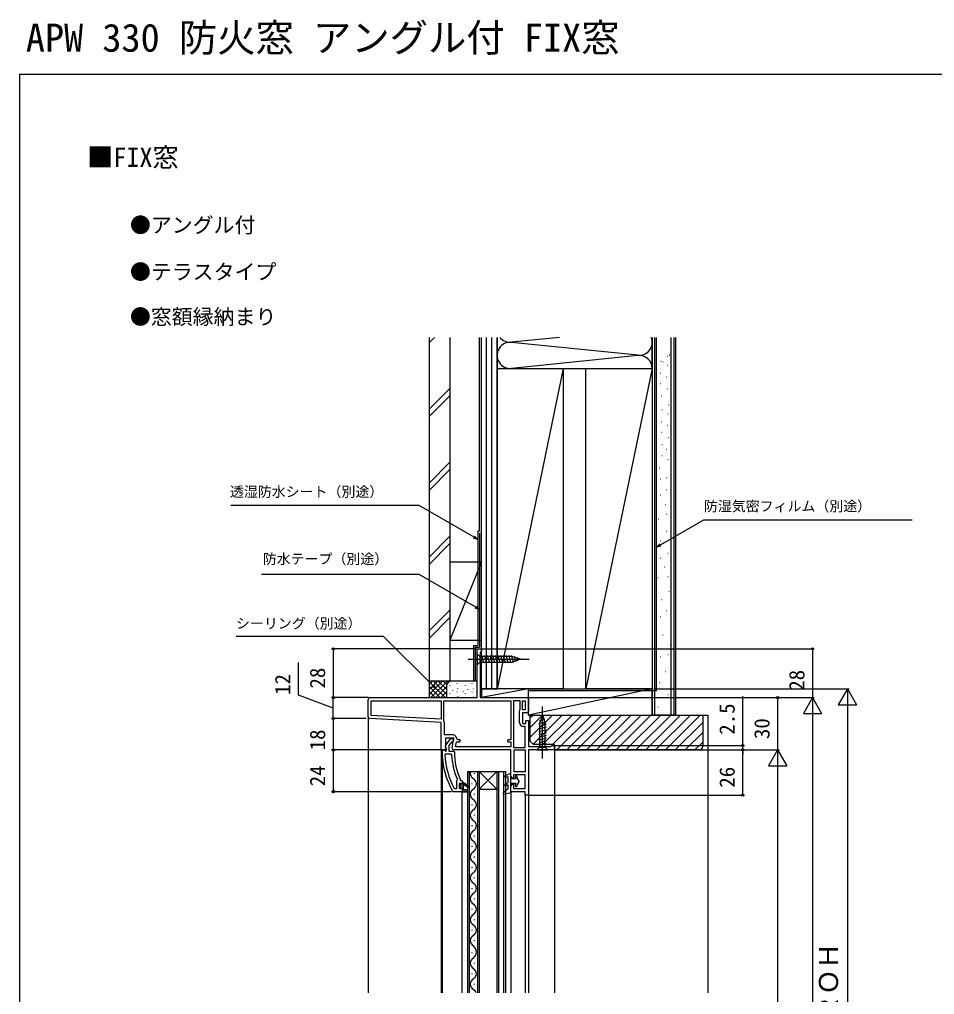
# Model space of a CAD drawing. Units: millimetres, scale not verified. Extents: x -525 to 525, y -783 to 779.
# Drawn here: x -525 to 0, y 219 to 779 of the extents above; entities that cross this region are included whole.
import ezdxf
from ezdxf.enums import TextEntityAlignment as Align

# ---------------------------------------------------------------- set-up
doc = ezdxf.new("R2010")
doc.units = ezdxf.units.MM
doc.header["$LTSCALE"] = 4
for name, color, linetype in [('0-1_USER1', 3, 'Continuous'), ('0-2_YKK_11', 7, 'Continuous'), ('0-3_YKK_12', 2, 'Continuous'), ('0-4_YKK_13', 4, 'Continuous'), ('0-6_YKK_D', 6, 'Continuous'), ('0-7_YKK_ZWAK', 7, 'Continuous'), ('0-8_YSS_K', 3, 'Continuous'), ('0-9_YSS_KE', 3, 'Continuous')]:
    doc.layers.add(name, color=color, linetype=linetype)
doc.styles.add('ＭＳ ゴシック', font='')
doc.styles.get('ＭＳ ゴシック').set_extended_font_data('MS Gothic')

msp = doc.modelspace()

# ---------------------------------------------------------------- linework, layer by layer
at = {"layer": '0-2_YKK_11'}
msp.add_line((-325, 378.149), (-325, 388.2), dxfattribs=at)
for points in [[(-324, 389.2), (-262.5, 389.2), (-262.5, 417.2), (-260, 417.2), (-260, 415.9), (-260.35, 415.423), (-260.7, 414.946), (-260.7, 389.2), (-233, 389.2), (-233, 384.958), (-233.12, 384.775), (-233.12, 384.225), (-233, 384.042), (-233, 381.4)], [(-281.6, 387.4), (-243, 387.4), (-243, 365), (-244.4, 365)], [(-281.526, 375.952), (-281.6, 376.214), (-281.6, 387.4)], [(-241.6, 387.4), (-241.6, 360.6), (-234.8, 360.6), (-234.8, 372.6), (-235.8, 372.6)], [(-238.1, 374.9), (-238.1, 381.7), (-237.9, 382.1), (-237.7, 382.5), (-237.7, 387.4), (-241.6, 387.4)], [(-276.785, 360.374), (-275.793, 366), (-280.6, 366), (-280.6, 360.644), (-280.058, 359.776), (-280.377, 359.2), (-283, 359.2), (-283, 374.999), (-324.052, 377.15)], [(-234, 380.4), (-236.3, 380.4), (-236.3, 374.4), (-234.5, 374.4), (-234.5, 376), (-233, 376), (-233, 361.2), (-220.092, 361.2), (-219.796, 361.45), (-219.5, 361.7), (-218, 361.7), (-218, 359.2), (-233, 359.2), (-233, 333.2), (-234.8, 333.2), (-234.8, 335.2), (-243, 335.2), (-243, 338.5)], [(-276.389, 367.8), (-281.2, 367.8), (-281.2, 374.799)], [(-280.587, 361.717), (-277.475, 365.7), (-276, 365.7), (-276, 364.599), (-276.475, 364.099), (-276.845, 363.908), (-278.6, 361.661), (-278.6, 358.5), (-275.999, 358.5), (-275.499, 358.003)], [(-272.689, 365), (-273.589, 365), (-274.089, 365.5)], [(-282.5, 358.2), (-282.5, 359.2), (-281.4, 359.2), (-280.904, 358.763), (-280.606, 358.5), (-280.2, 358.5), (-280.2, 359.9), (-280.4, 360.3)], [(-243, 344), (-243, 359.2), (-275.8, 359.2)], [(-244.4, 363.8), (-243, 363.8), (-243, 361), (-274.847, 361), (-274.353, 363.8), (-272.689, 363.8)], [(-280.863, 356.379), (-280.363, 356.9), (-277.561, 356.9), (-277.061, 356.422)], [(-273.855, 342.296), (-274.008, 341.706), (-274.2, 341.312)], [(-271.926, 341.891), (-271.486, 341.6), (-271, 341.1), (-271, 340.5), (-270.5, 340.5), (-267.368, 338.413), (-267.789, 337.735), (-270.5, 339.3), (-270.5, 336.2), (-268, 336.2), (-268, 335.2), (-271, 335.2), (-268, 335.2), (-268, 336.2), (-270.5, 336.2), (-270.5, 339.3), (-267.789, 337.735), (-267.368, 338.413), (-270.5, 340.5), (-271, 340.5), (-271, 339.7), (-271.3, 339.4), (-271.59, 339.625), (-272.075, 340), (-272.1, 340), (-272.1, 339.194), (-271.837, 338.896), (-271.837, 337.904), (-272.1, 337.606), (-272.1, 336.8), (-272.6, 337.3), (-272.6, 339.5), (-272.1, 340), (-272.1, 339.194), (-271.837, 338.896), (-271.837, 337.904), (-272.1, 337.606), (-272.1, 336.8), (-271.59, 337.175), (-271.3, 337.4)], [(-242, 339.5), (-241.5, 339.5), (-241.5, 337), (-234.8, 337), (-234.8, 344.8), (-241.5, 344.8), (-241.5, 343), (-242, 343)], [(-274.2, 341.312), (-274.2, 336.8), (-275.106, 336.8), (-275.545, 337.062)], [(-271.3, 337.4), (-271, 337.1), (-271, 335.2)], [(-271, 335.2), (-276.047, 335.2), (-276.482, 335.453)]]:
    msp.add_lwpolyline(points, dxfattribs=at)
for points in [[(-283, 376.801), (-323.2, 378.908), (-323.2, 387.4), (-283, 387.4)], [(-236.3, 382.2), (-236.3, 387.4), (-234.8, 387.4), (-234.8, 382.2)], [(-234.8, 359.2), (-234.8, 346.6), (-241.2, 346.6), (-241.2, 359.2)]]:
    msp.add_lwpolyline(points, close=True, dxfattribs=at)
for centre, radius, start, end in [((-324, 388.2), 1, 90.00001, 179.99999), ((-234, 381.4), 1, 270.00001, 359.99999), ((-324, 378.149), 1, 180, 266.99997), ((-283.4, 374.799), 2.2, 359.99999, 31.58636), ((-235.8, 374.9), 2.3, 180.00001, 269.99999), ((-276.389, 365.5), 2.3, 0.00001, 89.99999), ((-272.689, 364.4), 0.6, 269.99999, 90.00001), ((-244.4, 364.4), 0.6, 89.99999, 270.00001), ((-279.8, 361.1), 1, 141.91328, 233.13011), ((-275.8, 360.2), 1, 170.00002, 270), ((-236.5, 358.2), 46, 179.99999, 209.63715), ((-236.5, 358.2), 44.4, 182.34992, 208.42982), ((-236.5, 358.2), 40.6, 182.5101, 203.06204), ((-236.5, 358.2), 39, 180.29012, 204.71984), ((-242, 344), 1, 180.00001, 269.99999), ((-242, 338.5), 1, 90.00001, 179.99999)]:
    msp.add_arc(centre, radius, start, end, dxfattribs=at)
at = {"layer": '0-3_YKK_12'}
for p, q in [((-325, 378.1), (-325, 219.7)), ((-283, 359.7), (-283, 219.7)), ((-282.5, 359.2), (-282.5, 219.7)), ((-218, 359.7), (-218, 219.7)), ((-268, 346.7), (-268, 219.7)), ((-267, 346.7), (-267, 219.7)), ((-263.84, 345.5), (-263.84, 345.9)), ((-262.2, 346.7), (-262.2, 219.7)), ((-261.2, 346.7), (-251.2, 346.7)), ((-261.2, 346.7), (-251.2, 336.7)), ((-251.2, 346.7), (-261.2, 336.7)), ((-251.2, 346.7), (-251.2, 219.7)), ((-250.2, 346.7), (-250.2, 219.7)), ((-247.2, 346.7), (-247.2, 219.7)), ((-265.36, 339.5), (-265.36, 339.9)), ((-261.2, 336.7), (-251.2, 336.7)), ((-271, 219.7), (-271, 335.2)), ((-263.84, 333.5), (-263.84, 333.9)), ((-243, 335.7), (-243, 219.7)), ((-234.8, 333.7), (-234.8, 219.7)), ((-233, 333.7), (-233, 219.7)), ((-265.36, 327.5), (-265.36, 327.9)), ((-263.84, 321.5), (-263.84, 321.9)), ((-265.36, 315.5), (-265.36, 315.9)), ((-263.84, 309.5), (-263.84, 309.9)), ((-265.36, 303.5), (-265.36, 303.9)), ((-263.84, 297.5), (-263.84, 297.9)), ((-265.36, 291.5), (-265.36, 291.9)), ((-263.84, 285.5), (-263.84, 285.9)), ((-265.36, 279.5), (-265.36, 279.9)), ((-263.84, 273.5), (-263.84, 273.9)), ((-265.36, 267.5), (-265.36, 267.9)), ((-263.84, 261.5), (-263.84, 261.9)), ((-265.36, 255.5), (-265.36, 255.9)), ((-263.84, 249.5), (-263.84, 249.9)), ((-265.36, 242.5), (-265.36, 242.9)), ((-263.84, 236.5), (-263.84, 236.9)), ((-265.36, 230.5), (-265.36, 230.9)), ((-263.84, 224.5), (-263.84, 224.9))]:
    msp.add_line(p, q, dxfattribs=at)
for points in [[(-268, 346.7), (-261.2, 346.7), (-261.2, 219.7)], [(-251.2, 346.7), (-246.2, 346.7), (-246.2, 219.7)]]:
    msp.add_lwpolyline(points, dxfattribs=at)
for centre, radius, start, end in [((-262.923, 345.7), 3.437, 163.08415, 240.79746), ((-266.277, 339.7), 3.437, 299.20254, 60.79746), ((-262.923, 333.7), 3.437, 119.20254, 240.79746), ((-266.277, 327.7), 3.437, 299.20254, 60.79746), ((-262.923, 321.7), 3.437, 119.20254, 240.79746), ((-266.277, 315.7), 3.437, 299.20254, 60.79746), ((-262.923, 309.7), 3.437, 119.20254, 240.79746), ((-266.277, 303.7), 3.437, 299.20254, 60.79746), ((-262.923, 297.7), 3.437, 119.20254, 240.79746), ((-266.277, 291.7), 3.437, 299.20254, 60.79746), ((-262.923, 285.7), 3.437, 119.20254, 240.79746), ((-266.277, 279.7), 3.437, 299.20254, 60.79746), ((-262.923, 273.7), 3.437, 119.20254, 240.79746), ((-266.277, 267.7), 3.437, 299.20254, 60.79746), ((-262.923, 261.7), 3.437, 119.20254, 240.79746), ((-266.277, 255.7), 3.437, 299.20254, 60.79746), ((-262.923, 249.7), 3.437, 119.20254, 240.79746), ((-267.2, 243.2), 4.36, 306.60827, 53.39173), ((-262.923, 236.7), 3.437, 119.20254, 240.79746), ((-266.277, 230.7), 3.437, 299.20254, 60.79746), ((-262.923, 224.7), 3.437, 119.20254, 240.79746), ((-266.277, 218.7), 3.437, 16.91585, 60.79746)]:
    msp.add_arc(centre, radius, start, end, dxfattribs=at)
at = {"layer": '0-4_YKK_13'}
for p, q in [((-262.5, 414.3), (-262.5, 408.1)), ((-262.5, 414.3), (-260.95, 412.75)), ((-267.5, 411.2), (-232.5, 411.2)), ((-262.5, 408.1), (-260.95, 409.65)), ((-242.416, 412.75), (-260.95, 412.75)), ((-260.95, 412.75), (-260.95, 409.65)), ((-260.95, 409.65), (-242.416, 409.65)), ((-258.524, 409.1), (-259.649, 413.3)), ((-256.971, 409.1), (-258.096, 413.3)), ((-255.418, 409.1), (-256.543, 413.3)), ((-253.865, 409.1), (-254.99, 413.3)), ((-252.312, 409.1), (-253.437, 413.3)), ((-250.759, 409.1), (-251.884, 413.3)), ((-249.206, 409.1), (-250.331, 413.3)), ((-247.653, 409.1), (-248.779, 413.3)), ((-246.1, 409.1), (-247.226, 413.3)), ((-244.547, 409.1), (-245.673, 413.3)), ((-242.994, 409.1), (-244.12, 413.3)), ((-241.511, 409.359), (-242.567, 413.3)), ((-237.5, 411.2), (-242.416, 412.75)), ((-237.5, 411.2), (-242.416, 409.65)), ((-240.079, 409.81), (-240.892, 412.846)), ((-238.647, 410.262), (-239.196, 412.312)), ((-225, 354.2), (-225, 384.2)), ((-223.159, 375.189), (-227.1, 374.133)), ((-223.61, 376.621), (-226.646, 375.808)), ((-225, 379.2), (-226.55, 374.284)), ((-224.062, 378.053), (-226.112, 377.504)), ((-225, 379.2), (-223.45, 374.284)), ((-222.9, 373.706), (-227.1, 372.58)), ((-222.9, 372.153), (-227.1, 371.027)), ((-222.9, 370.6), (-227.1, 369.474)), ((-226.55, 374.284), (-226.55, 360.75)), ((-223.45, 360.75), (-223.45, 374.284)), ((-222.9, 369.047), (-227.1, 367.921)), ((-222.9, 367.494), (-227.1, 366.368)), ((-222.9, 365.941), (-227.1, 364.816)), ((-222.9, 364.388), (-227.1, 363.263)), ((-228.1, 359.2), (-226.55, 360.75)), ((-228.1, 359.2), (-221.9, 359.2)), ((-222.9, 362.835), (-227.1, 361.71)), ((-226.55, 360.75), (-223.45, 360.75)), ((-221.9, 359.2), (-223.45, 360.75)), ((-246.193, 344.461), (-243, 345.8)), ((-245.807, 343.539), (-244.8, 343.961)), ((-243, 334.8), (-243, 345.8)), ((-240.071, 342.5), (-243, 342.5)), ((-240.5, 343.35), (-240.5, 344.1)), ((-240.446, 343.15), (-240.071, 342.5)), ((-239.7, 344.1), (-239.7, 343.466)), ((-238.3, 341.25), (-239.7, 343.466)), ((-247.367, 334.498), (-244.8, 336.8)), ((-244.8, 339.169), (-245.766, 338.658)), ((-244.8, 339.169), (-244.8, 336.8)), ((-243, 340), (-240.071, 340)), ((-240.5, 338.4), (-240.5, 339.15)), ((-240.446, 339.35), (-240.071, 340)), ((-238.3, 341.25), (-239.7, 339.034)), ((-239.7, 339.034), (-239.7, 338.4)), ((-247.004, 333.812), (-243, 334.8))]:
    msp.add_line(p, q, dxfattribs=at)
msp.add_lwpolyline([(-244.8, 343.961), (-244.8, 340.3), (-246.234, 339.542)], dxfattribs=at)
for centre, radius, start, end in [((-246, 344), 0.5, 112.74717, 292.74717), ((-240.1, 344.1), 0.4, 360, 180.00219), ((-240.1, 343.35), 0.4, 180, 210.00159), ((-246, 339.1), 0.5, 117.86478, 297.86478), ((-240.1, 339.15), 0.4, 150.0011, 180), ((-240.1, 338.4), 0.4, 180.00219, 360), ((-247.1, 334.2), 0.4, 131.88663, 283.8652)]:
    msp.add_arc(centre, radius, start, end, dxfattribs=at)
at = {"layer": '0-6_YKK_D'}
for p, q in [((-263, 417.2), (-346, 417.2)), ((-345, 417.2), (-345, 389.2)), ((-259.5, 417.2), (-69, 417.2)), ((-70, 417.2), (-70, 389.2)), ((-161, 394.2), (-49, 394.2)), ((-50, 394.2), (-55.25, 385.107)), ((-50, 394.2), (-44.75, 385.107)), ((-50, 394.2), (-50, 376.014)), ((-325, 389.2), (-346, 389.2)), ((-325, 389.2), (-346, 389.2)), ((-345, 377.2), (-345, 389.2)), ((-232.5, 389.2), (-69, 389.2)), ((-232.5, 389.2), (-69, 389.2)), ((-232.5, 389.2), (-89, 389.2)), ((-110.001, 361.7), (-110.001, 390.027)), ((-90, 389.2), (-90, 359.2)), ((-70, 389.2), (-75.25, 380.107)), ((-70, 389.2), (-64.75, 380.107)), ((-70, 389.2), (-70, 371.013)), ((-55.25, 385.107), (-44.75, 385.107)), ((-50, 383.7), (-50, 73.702)), ((-326, 377.2), (-346, 377.2)), ((-326, 377.2), (-346, 377.2)), ((-345, 377.2), (-345, 359.2)), ((-75.25, 380.107), (-64.75, 380.107)), ((-70, 378.7), (-70, 49.7)), ((-283.5, 359.2), (-346, 359.2)), ((-283.5, 359.2), (-346, 359.2)), ((-345, 359.2), (-345, 335.2)), ((-217.5, 361.7), (-109.001, 361.7)), ((-217.5, 359.2), (-89, 359.2)), ((-217.5, 359.2), (-89, 359.2)), ((-217.5, 359.2), (-109.001, 359.2)), ((-217.5, 359.2), (-109.001, 359.2)), ((-110.001, 359.2), (-110.001, 361.7)), ((-110.001, 333.2), (-110.001, 359.2)), ((-110.001, 359.2), (-110.001, 356.65)), ((-90, 359.2), (-95.25, 350.107)), ((-90, 359.2), (-84.75, 350.107)), ((-90, 359.2), (-90, 341.013)), ((-95.25, 350.107), (-84.75, 350.107)), ((-90, 348.7), (-90, 64.7)), ((-277.047, 335.2), (-346, 335.2)), ((-232.5, 333.2), (-109.001, 333.2))]:
    msp.add_line(p, q, dxfattribs=at)
for points in [[(-262, 480), (-264.208, 481.275), (-295.732, 499.476), (-403.768, 499.476)], [(-159.5, 475.56), (-157.292, 476.835), (-132.393, 491.21), (-12.895, 491.21)], [(-263.867, 481.867), (-262, 480), (-264.55, 480.684)], [(-156.95, 476.243), (-159.5, 475.56), (-157.633, 477.427)], [(-261, 439.813), (-263.208, 441.088), (-295.732, 459.865), (-386.164, 459.865)], [(-262.867, 441.679), (-261, 439.813), (-263.55, 440.496)], [(-286.101, 394.335), (-287.904, 396.138), (-316.071, 424.306), (-400.593, 424.306)], [(-345, 383.2), (-365, 390.617), (-365, 409.344)], [(-287.421, 396.621), (-286.101, 394.335), (-288.387, 395.655)]]:
    msp.add_lwpolyline(points, dxfattribs=at)
for centre in [(-345, 417.2), (-70, 417.2), (-345, 389.2), (-345, 389.2), (-90, 389.2), (-345, 377.2), (-345, 377.2), (-345, 359.2), (-345, 359.2), (-110.001, 361.7), (-110.001, 359.2), (-110.001, 359.2), (-345, 335.2), (-110.001, 333.2)]:
    msp.add_circle(centre, 0.637, dxfattribs=at)
at = {"layer": '0-7_YKK_ZWAK'}
for q in [(-525, -782.8), (525, 747.2)]:
    msp.add_line((-525, 747.2), q, dxfattribs=at)
at = {"layer": '0-8_YSS_K'}
for p, q in [((-290, 592.948), (-286.886, 596.062)), ((-257, 394.2), (-257, 596.062)), ((-254, 394.2), (-254, 596.062)), ((-251, 596.062), (-251, 578.2)), ((-251, 578.2), (-251, 596.062)), ((-251, 578.2), (-251, 596.062)), ((-215.178, 596.062), (-242.736, 593.239)), ((-162, 578.2), (-162, 596.062)), ((-162, 578.2), (-162, 596.062)), ((-160.5, 379.2), (-160.5, 596.062)), ((-151, 379.2), (-151, 596.062)), ((-148.5, 379.2), (-148.5, 596.062)), ((-170.264, 585.739), (-242.736, 593.161)), ((-170.264, 585.661), (-242.736, 578.239)), ((-157.025, 582.466), (-156.825, 582.466)), ((-153.217, 585.235), (-153.017, 585.235)), ((-152.143, 586.036), (-151.943, 586.036)), ((-213, 578.2), (-251, 394.2)), ((-251, 578.2), (-162, 578.2)), ((-162, 578.2), (-200, 394.2)), ((-155.835, 581.997), (-155.635, 581.997)), ((-153.448, 580.043), (-153.248, 580.043)), ((-157.371, 575.543), (-157.171, 575.543)), ((-153.909, 573.466), (-153.709, 573.466)), ((-290, 554.764), (-278, 566.764)), ((-157.371, 569.543), (-157.171, 569.543)), ((-153.217, 566.543), (-153.017, 566.543)), ((-290, 550.521), (-278, 562.521)), ((-156.909, 562.504), (-156.709, 562.504)), ((-156.507, 554.568), (-156.307, 554.568)), ((-152.7, 557.337), (-152.5, 557.337)), ((-152.93, 552.144), (-152.73, 552.144)), ((-156.854, 547.644), (-156.654, 547.644)), ((-153.392, 545.568), (-153.192, 545.568)), ((-156.854, 541.644), (-156.654, 541.644)), ((-152.7, 538.644), (-152.5, 538.644)), ((-156.392, 534.606), (-156.192, 534.606)), ((-153.738, 531.837), (-153.538, 531.837)), ((-156.392, 528.144), (-156.192, 528.144)), ((-290, 512.338), (-278, 524.338)), ((-157.928, 521.108), (-157.728, 521.108)), ((-153.033, 526.003), (-152.833, 526.003)), ((-290, 508.095), (-278, 520.095)), ((-153.732, 515.513), (-153.532, 515.513)), ((-157.229, 514.813), (-157.029, 514.813)), ((-157.229, 505.722), (-157.029, 505.722)), ((-153.732, 508.519), (-153.532, 508.519)), ((-154.431, 500.127), (-154.231, 500.127)), ((-153.732, 494.532), (-153.532, 494.532)), ((-158.628, 491.735), (-158.428, 491.735)), ((-290, 469.911), (-278, 481.911)), ((-153.732, 484.741), (-153.532, 484.741)), ((-290, 465.669), (-278, 477.669)), ((-157.229, 479.146), (-157.029, 479.146)), ((-153.033, 472.153), (-152.833, 472.153)), ((-260, 467.2), (-278, 422.2)), ((-278, 467.2), (-260, 467.2)), ((-278, 467.2), (-278, 422.2)), ((-157.287, 469.283), (-157.087, 469.283)), ((-155.189, 464.388), (-154.989, 464.388)), ((-158.686, 458.094), (-158.486, 458.094)), ((-153.091, 458.793), (-152.891, 458.793)), ((-152.392, 450.401), (-152.192, 450.401)), ((-156.588, 445.505), (-156.388, 445.505)), ((-278, 439.485), (-290, 427.485)), ((-153.79, 439.211), (-153.59, 439.211)), ((-290, 423.242), (-278, 435.242)), ((-157.287, 435.714), (-157.087, 435.714)), ((-155.888, 425.224), (-155.688, 425.224)), ((-151.692, 419.629), (-151.492, 419.629)), ((-157.287, 412.635), (-157.087, 412.635)), ((-153.091, 414.034), (-152.891, 414.034)), ((-154.49, 404.243), (-154.29, 404.243)), ((-290, 398.698), (-290, 389.198)), ((-277, 398.698), (-290, 398.698)), ((-290, 390.997), (-282.299, 398.698)), ((-290, 393.826), (-285.127, 398.698)), ((-290, 396.654), (-287.956, 398.698)), ((-290, 398.34), (-280.854, 389.195)), ((-288.97, 389.199), (-279.471, 398.698)), ((-287.529, 398.698), (-280, 391.169)), ((-284.701, 398.698), (-280, 393.997)), ((-281.873, 398.698), (-279.84, 396.666)), ((-262.499, 398.698), (-277, 398.698)), ((-157.987, 397.949), (-157.787, 397.949)), ((-290, 395.512), (-283.687, 389.199)), ((-290, 392.684), (-286.515, 389.199)), ((-286.141, 389.199), (-280, 395.34)), ((-283.313, 389.199), (-280, 392.512)), ((-280, 395.698), (-280, 389.2)), ((-278.172, 396.037), (-278.172, 396.237)), ((-276.396, 393.239), (-276.396, 393.439)), ((-273.833, 397.038), (-273.833, 397.238)), ((-273.833, 392.395), (-273.833, 392.595)), ((-273.499, 394.367), (-273.499, 394.568)), ((-270.519, 392.613), (-270.519, 392.812)), ((-269.159, 396.037), (-269.159, 396.237)), ((-267.733, 393.89), (-267.733, 394.09)), ((-265.318, 397.038), (-265.318, 397.238)), ((-265.318, 392.395), (-265.318, 392.595)), ((-264.486, 394.034), (-264.486, 394.234)), ((-233, 394.2), (-260, 389.2)), ((-233, 379.2), (-233, 394.2)), ((-233, 394.2), (-162, 394.2)), ((-162, 394.2), (-162, 394.2)), ((-290, 389.855), (-289.343, 389.198)), ((-280.484, 389.2), (-280, 389.684)), ((-278.172, 391.393), (-278.172, 391.593)), ((-273.499, 389.724), (-273.499, 389.924)), ((-270.706, 389.202), (-270.706, 389.321)), ((-269.159, 391.393), (-269.159, 391.593)), ((-264.486, 389.39), (-264.486, 389.59)), ((-153.091, 390.955), (-152.891, 390.955)), ((-158.686, 383.962), (-158.486, 383.962)), ((-232, 377.752), (-230.552, 379.2)), ((-232, 372.096), (-224.896, 379.2)), ((-232, 366.439), (-219.239, 379.2)), ((-230.291, 362.491), (-213.582, 379.2)), ((-224.925, 362.2), (-207.925, 379.2)), ((-219.268, 362.2), (-202.268, 379.2)), ((-216.611, 359.2), (-196.611, 379.2)), ((-210.954, 359.2), (-190.954, 379.2)), ((-205.298, 359.2), (-185.298, 379.2)), ((-199.641, 359.2), (-179.641, 379.2)), ((-193.984, 359.2), (-173.984, 379.2)), ((-188.327, 359.2), (-168.327, 379.2)), ((-182.67, 359.2), (-162.67, 379.2)), ((-177.013, 359.2), (-157.013, 379.2)), ((-171.356, 359.2), (-151.356, 379.2)), ((-165.7, 359.2), (-145.7, 379.2)), ((-160.043, 359.2), (-140.043, 379.2)), ((-154.386, 359.2), (-134.386, 379.2)), ((-133, 379.2), (-130, 379.2)), ((-130, 379.2), (-130, 219.703)), ((-148.729, 359.2), (-133, 374.929)), ((-143.072, 359.2), (-133, 369.272)), ((-137.415, 359.2), (-133, 363.615))]:
    msp.add_line(p, q, dxfattribs=at)
msp.add_lwpolyline([(-278, 422.2), (-260, 422.2), (-260, 467.2)], dxfattribs=at)
for points in [[(-233, 389.2), (-233, 394.2), (-260, 394.2), (-260, 389.2)], [(-233, 379.2), (-162, 379.2), (-162, 394.2)]]:
    msp.add_lwpolyline(points, close=True, dxfattribs=at)
for centre, radius, start, end in [((-243.5, 600.7), 7.5, 218.20619, 275.84736), ((-169.5, 593.2), 7.5, 264.15264, 22.42704), ((-243.5, 585.7), 7.5, 84.15264, 275.84736), ((-169.5, 578.2), 7.5, 0, 95.84736), ((-277, 395.698), 3, 90, 180)]:
    msp.add_arc(centre, radius, start, end, dxfattribs=at)
at = {"layer": '0-9_YSS_KE'}
for p, q in [((-290, 596.062), (-290, 398.698)), ((-278, 596.062), (-278, 398.698)), ((-261, 484.7), (-261, 596.062)), ((-260, 394.2), (-260, 596.062)), ((-251, 596.062), (-251, 394.2)), ((-162, 596.062), (-162, 379.2)), ((-159.5, 393.2), (-159.5, 596.062)), ((-149.5, 596.062), (-149.5, 379.2)), ((-262, 484.7), (-262, 419.2)), ((-261, 484.7), (-262, 484.7)), ((-261, 483.7), (-261, 418.2)), ((-264.5, 419.2), (-262, 419.2)), ((-264.5, 419.2), (-264.5, 398.698)), ((-263.5, 418.2), (-261, 418.2)), ((-263.5, 418.2), (-263.5, 398.698)), ((-278, 398.698), (-290, 398.698)), ((-260, 394.2), (-251, 394.2)), ((-159.5, 393.2), (-233, 393.2)), ((-149.5, 379.2), (-162, 379.2))]:
    msp.add_line(p, q, dxfattribs=at)
for points in [[(-251, 394.2), (-251, 578.2), (-213, 578.2), (-213, 394.2)], [(-200, 394.2), (-200, 578.2), (-162, 578.2), (-162, 394.2)]]:
    msp.add_lwpolyline(points, close=True, dxfattribs=at)
for points in [[(-232, 379.2), (-133, 379.2), (-133, 361.2)], [(-135, 359.2), (-218, 359.2), (-218, 362.2), (-230, 362.2), (-232, 364.2), (-232, 379.2)]]:
    msp.add_lwpolyline(points, dxfattribs=at)
msp.add_arc((-135, 361.2), 2, 270.00001, 359.99999, dxfattribs=at)

# ---------------------------------------------------------------- texts
at = {"layer": '0-1_USER1', "style": 'ＭＳ ゴシック'}
for s, height, p in [('APW 330 防火窓 アングル付 FIX窓', 16.13, (-521.375, 755.2)), ('■FIX窓', 11, (-486.153, 690.649)), ('●アングル付', 8.798, (-461.636, 653.495)), ('●テラスタイプ', 8.798, (-461.636, 626.632)), ('●窓額縁納まり', 8.798, (-461.636, 600.836))]:
    msp.add_text(s, height=height, dxfattribs=at).set_placement(p, align=Align.BOTTOM_LEFT)
at = {"layer": '0-6_YKK_D', "style": 'ＭＳ ゴシック'}
for s, p in [('透湿防水シート（別途）', (-404.282, 502.737)), ('防湿気密フィルム（別途）', (-132.34, 494.437)), ('防水テープ（別途）', (-385.44, 464.148)), ('シーリング（別途）', (-400.786, 427.122))]:
    msp.add_text(s, height=5.865, dxfattribs=at).set_placement(p, align=Align.BOTTOM_LEFT)
for s, height, p in [('28', 8.798, (-347, 394.439)), ('28', 8.798, (-72, 393.164)), ('12', 8.798, (-367, 390.776)), ('2.5', 8.798, (-112.001, 367.914)), ('30', 8.798, (-92, 365.402)), ('18', 8.798, (-347, 358.961)), ('24', 8.798, (-347, 338.302)), ('26', 8.798, (-112.001, 337.507)), ('ＲＯＨ', 11, (-52, 203.388))]:
    msp.add_text(s, height=height, rotation=90, dxfattribs=at).set_placement(p, align=Align.BOTTOM_LEFT)

doc.saveas('drawing.dxf')
